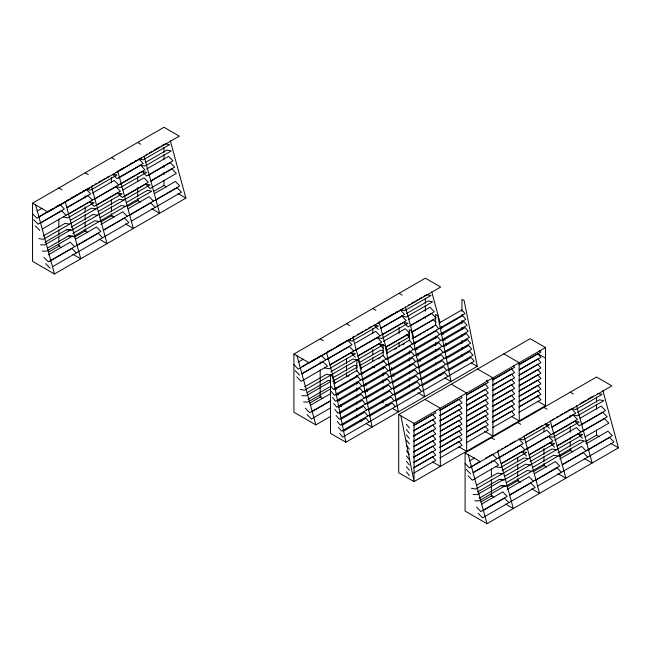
<?xml version="1.0" encoding="UTF-8"?>
<svg xmlns="http://www.w3.org/2000/svg" width="651" height="651" viewBox="0 0 651 651"><rect width="100%" height="100%" fill="white"/><g stroke="black" fill="none" stroke-linecap="round" stroke-linejoin="round"><path stroke-width="0.98" d="M32.55 203.161L163.995 127.279L179.326 136.132L47.881 212.014L32.55 203.161L32.55 261.344L54.456 273.99L185.901 198.107L170.293 140.746M36.928 211.209L42.193 208.174M38.97 216.669L45.977 212.617M47.726 211.608L52.983 208.572M55.62 207.051L59.998 204.52L64.359 209.004L38.067 224.18L33.706 219.704M67.004 200.475L68.762 199.466M71.39 197.945L73.14 196.936M74.898 195.927L76.647 194.909M79.276 193.396L81.025 192.379M82.783 191.37L85.411 189.848M91.547 186.308L93.296 185.299M95.046 184.29L96.804 183.273M98.553 182.264L101.182 180.742M102.939 179.733L104.689 178.724M106.439 177.707L109.067 176.193M118.71 170.627L123.967 167.592M130.102 164.052L131.852 163.035M134.48 161.521L136.238 160.512M145.873 154.946L147.622 153.929M149.38 152.92L152.008 151.398M153.758 150.389L159.894 146.849M161.643 145.84L164.272 144.319M89.488 187.87L36.912 218.223L32.55 213.74M115.78 172.694L142.064 157.518M66.988 207.49L90.644 193.827L86.29 189.343L90.717 190.149L117.009 174.973L112.574 174.167L116.936 178.651L143.228 163.474L138.866 158.99L143.293 159.796L169.585 144.62L165.151 143.814M39.801 223.448L61.707 210.802L66.068 215.278M66.963 207.759L87.991 195.617L92.352 200.101M92.377 193.095L114.283 180.441L118.645 184.925M118.661 177.91L140.567 165.264L145.002 166.07L171.286 150.894L166.859 150.088L145.824 162.229M42.405 228.94L144.929 169.748L140.567 165.264M67.794 214.545L89.7 201.891L94.135 202.697L67.842 217.873L63.416 217.076M94.956 198.856L115.992 186.715L120.419 187.521L146.711 172.344L142.276 171.538L120.37 184.184M146.662 169.008L168.568 156.362L172.93 160.846L146.638 176.022L142.276 171.538M43.21 235.996L65.116 223.35L69.551 224.147M70.373 220.315L91.409 208.174L95.835 208.971M95.787 205.643L117.693 192.989L122.128 193.795L43.259 239.324L38.832 238.526M122.949 189.954L143.985 177.813L148.347 182.296L122.054 197.473L117.693 192.989M148.363 175.282L170.269 162.636L174.631 167.12L150.975 180.783M44.919 242.27L66.825 229.624L71.04 229.722L44.756 244.898L40.541 244.8M71.203 227.093L93.117 214.448L97.544 215.245M98.374 211.412L119.402 199.271L123.836 200.069M123.788 196.74L145.694 184.087L150.121 184.892L71.26 230.421L66.825 229.624M150.951 181.051L171.978 168.91L176.34 173.394L150.055 188.57L145.694 184.087M47.499 248.039L68.534 235.898L72.749 235.987L46.457 251.172L42.242 251.074M72.912 233.367L94.818 220.713L99.253 221.519M100.075 217.678L121.11 205.537L125.537 206.343M126.367 202.502L147.395 190.361L151.829 191.166L72.961 236.695L68.534 235.898M48.32 252.238L59.713 245.663M74.613 237.062L86.005 230.487M100.897 221.885L112.289 215.31M127.189 206.709L138.582 200.126M153.481 191.532L163.995 185.454L166.623 186.975M48.329 254.818L70.243 242.172L74.605 246.656M75.5 239.137L96.527 226.996L100.889 231.479L48.312 261.832L43.951 257.348M100.913 224.465L122.819 211.819L127.181 216.303M128.076 208.784L149.103 196.643L153.465 201.118M154.36 193.607L175.396 181.458L179.757 185.942L103.517 229.958M50.037 261.092L71.944 248.446L76.305 252.93M77.2 245.411L98.236 233.27L102.598 237.753M103.493 230.234L124.52 218.093L128.882 222.577L52.65 266.593M128.906 215.562L150.812 202.917L155.174 207.4M156.069 199.881L177.105 187.74L181.466 192.216L131.51 221.055M293.91 354.054L425.355 278.172L440.686 287.026L309.241 362.908L293.91 354.054L293.91 412.238L315.816 424.883L330.708 416.29M298.288 362.111L303.545 359.075M302.08 366.546L308.216 363.006M309.966 361.997L316.101 358.457M317.851 357.44L320.479 355.926M327.494 351.874L330.993 349.856M337.128 346.308L343.264 342.768M345.014 341.759L346.771 340.75M352.899 337.202L354.657 336.193M357.285 334.671L359.035 333.662M360.792 332.653L363.421 331.131M365.17 330.122L366.92 329.113M368.678 328.096L371.306 326.582M380.941 321.016L394.091 313.424M395.841 312.415L397.59 311.406M408.112 305.335L409.861 304.318M411.611 303.309L414.239 301.787M415.997 300.778L417.747 299.769M419.504 298.752L422.133 297.238M423.882 296.221L425.632 295.212M350.848 338.764L298.272 369.117L293.91 364.633M377.132 323.588L403.425 308.411M302.056 373.56L352.004 344.721L347.642 340.237L352.077 341.043L378.361 325.866L373.934 325.061L378.296 329.544M380.925 328.031L404.58 314.368L400.219 309.884L404.653 310.69L430.938 295.513L426.511 294.708M302.031 373.837L323.067 361.696L327.429 366.171L301.136 381.356L296.775 376.872M327.445 359.165L349.351 346.511L353.713 350.995M354.608 343.476L375.643 331.335L380.005 335.818M380.9 328.299L401.927 316.158L406.362 316.964L432.646 301.787L428.22 300.982L406.314 313.627M330.057 364.658L406.289 320.642L401.927 316.158M330.024 364.934L351.06 352.793L355.487 353.591L329.203 368.767L324.768 367.97M355.438 350.262L377.344 337.609L381.779 338.414L408.063 323.238L403.636 322.432L382.609 334.573M408.893 319.397L429.929 307.256L434.282 311.739L407.998 326.916L403.636 322.432M358.05 355.755L381.706 342.092L377.344 337.609M304.57 386.889L326.476 374.244L330.911 375.041M330.863 371.713L352.769 359.067L357.196 359.865M358.026 356.032L379.053 343.883L383.488 344.688L304.619 390.226L300.192 389.42M383.439 341.36L405.345 328.706L409.707 333.19L386.043 346.853M410.602 325.671L431.629 313.53L435.991 318.014L411.456 332.181M307.15 392.659L328.185 380.518L330.716 380.575M332.563 377.987L354.469 365.341L357.13 365.821M358.856 362.81L380.762 350.165L383.423 350.645M386.019 347.129L407.054 334.98L409.707 335.468M411.432 332.458L433.338 319.804L435.828 322.367M330.651 381.624L306.108 395.792L301.893 395.694M332.612 381.315L357.155 367.156M359.783 365.634L383.439 351.979M386.067 350.458L409.731 336.795M334.004 383.74L356.789 370.582L359.84 374.309M360.296 368.564L383.073 355.405L386.133 359.132M386.58 353.379L409.365 340.229L412.417 343.956M411.993 338.715L435.657 325.052L438.709 328.779M439.156 323.026L461.941 309.876L464.993 313.603L333.556 389.493L330.496 385.758M414.915 337.446L421.051 333.898M422.8 332.889L425.428 331.375M427.186 330.358L428.936 329.349M430.693 328.34L433.322 326.818M307.98 399.437L329.894 386.792M347.414 376.669L349.172 375.66M378.085 358.961L380.713 357.448M394.734 349.351L396.492 348.342M402.619 344.794L404.377 343.785M330.602 388.907L307.817 402.066L303.602 401.968M309.681 403.132L321.073 396.557M334.817 389.493L357.602 376.343L360.654 380.07M361.102 374.317L383.887 361.167L386.938 364.894M387.394 359.14L410.179 345.99L413.23 349.717M413.678 343.964L436.463 330.806L439.515 334.533M439.97 328.788L462.755 315.629L465.807 319.356L334.362 395.247L331.31 391.52M310.568 405.207L330.724 393.57M336.014 395.474L358.791 382.324L361.85 386.051M362.298 380.298L385.083 367.14L388.134 370.875M388.59 365.121L411.375 351.963L414.427 355.69M414.874 349.945L437.659 336.787L440.711 340.514M441.166 334.769L463.951 321.61L467.003 325.337L335.558 401.228L332.506 397.501M330.7 400.585L309.673 412.726L305.311 408.242M312.277 411.481L330.675 400.861M337.202 401.455L359.987 388.297L363.038 392.024M363.494 386.279L386.279 373.121L389.331 376.848M389.786 371.103L412.563 357.944L415.623 361.671M416.07 355.918L438.855 342.768L441.907 346.495M442.363 340.742L465.139 327.591L468.199 331.318L336.754 407.209L333.703 403.482M330.659 407.868L311.381 419L307.02 414.516M338.398 407.436L361.183 394.278L364.235 398.005M364.69 392.252L387.475 379.102L390.527 382.829M390.974 377.075L413.759 363.925L416.811 367.652M417.267 361.899L440.052 348.749L443.103 352.476M443.559 346.723L466.336 333.572L469.395 337.299L337.95 413.182L334.899 409.455M339.594 413.409L362.379 400.259L365.431 403.986M365.886 398.233L388.671 385.083L391.723 388.81M392.171 383.057L414.956 369.906L418.007 373.633M418.463 367.88L441.248 354.722L444.299 358.457M444.747 352.704L467.532 339.545L470.583 343.272L339.147 419.163L336.087 415.436M340.79 419.39L363.575 406.232L366.627 409.959M367.074 404.214L389.859 391.056L392.911 394.783M393.367 389.038L416.152 375.879L419.203 379.606M419.659 373.853L442.436 360.703L445.496 364.43M445.943 358.677L468.728 345.526L471.78 349.253L340.335 425.144L337.283 421.409M341.987 425.372L364.772 412.213L367.823 415.94M368.271 410.195L391.056 397.037L394.107 400.764M394.563 395.019L417.348 381.86L420.4 385.587M420.855 379.834L443.632 366.684L446.684 370.411M447.139 364.658L469.924 351.507L472.976 355.234L341.531 431.125L338.479 427.398M343.183 431.353L365.968 418.194L369.019 421.921M369.467 416.176L392.252 403.018L395.303 406.745M395.759 400.992L418.544 387.841L421.596 391.568M422.043 385.815L444.828 372.665L447.88 376.392M448.336 370.639L471.121 357.489L474.172 361.215L342.727 437.098L339.676 433.371M345.836 442.216L332.694 376.449L330.496 375.179L330.496 433.363L345.836 442.216L477.281 366.334L464.13 300.559L461.941 299.297L461.941 311.333M398.713 414.565L530.158 338.683L545.497 347.536L545.497 405.711L414.052 481.602L398.713 472.748L398.713 414.565L414.052 423.419L545.497 347.536M413.393 425.526L432.671 414.394L435.722 418.121L413.816 430.775M439.685 410.35L458.963 399.218L462.015 402.945L440.109 415.59M466.848 394.669L485.247 384.041L488.299 387.768L466.393 400.414M492.262 379.997L511.54 368.865L514.591 372.592L492.685 385.237M519.425 364.308L537.824 353.688L545.497 358.115M413.816 425.485L435.722 412.832L434.502 411.342M440.109 410.301L462.015 397.655L460.794 396.166M466.393 395.124L488.299 382.479L486.468 380.241M492.685 379.948L514.591 367.302L513.37 365.813M518.969 364.772L540.883 352.126L539.655 350.629M413.393 430.816L432.671 419.683L435.722 423.41L413.816 436.064M439.685 415.639L458.963 404.507L462.015 408.234L440.109 420.88M466.848 399.95L485.247 389.331L488.299 393.058L466.393 405.703M492.262 385.286L511.54 374.154L514.591 377.881L492.685 390.527M519.425 369.597L537.824 358.978L540.883 362.705L518.969 375.35M518.969 370.061L540.883 357.415L537.824 353.688M413.393 436.105L432.671 424.973L435.722 428.7L413.816 441.345M439.685 420.928L458.963 409.796L462.015 413.523L440.109 426.169M466.848 405.239L485.247 394.62L488.299 398.347L466.393 410.993M492.262 390.576L511.54 379.443L514.591 383.17L492.685 395.816M519.425 374.886L537.824 364.267L540.883 367.994L518.969 380.64M413.393 441.394L432.671 430.262L435.722 433.989L413.816 446.635M439.685 426.218L458.963 415.086L462.015 418.813L440.109 431.458M466.848 410.529L485.247 399.909L488.299 403.636L466.393 416.282M492.262 395.857L511.54 384.733L514.591 388.46L492.685 401.106M519.425 380.176L537.824 369.556L540.883 373.283L518.969 385.929M413.393 446.684L432.671 435.552L435.722 439.279L413.816 451.924M440.556 431.003L458.963 420.375L462.015 424.102L440.109 436.748M466.848 415.818L485.247 405.199L488.299 408.926L466.393 421.571M492.262 401.146L510.661 390.527M519.425 385.465L537.824 374.846L540.883 378.573L518.969 391.218M413.393 451.973L432.671 440.841L435.722 444.568L413.816 457.214M439.685 436.797L458.963 425.664L462.015 429.391L440.109 442.037M466.848 421.107L485.247 410.488L488.299 414.215L466.393 426.861M492.262 406.436L511.54 395.312L514.591 399.039L492.685 411.684M519.425 390.755L536.953 380.64M492.685 406.395L514.591 393.749L511.54 390.022M413.393 457.262L432.671 446.13L435.722 449.857L413.816 462.503M439.685 442.086L458.084 431.458M466.848 426.397L485.247 415.777L488.299 419.504L466.393 432.15M492.262 411.725L511.54 400.601L514.591 404.328L492.685 416.974M519.425 396.044L536.953 385.929M518.969 396.508L540.883 383.862L537.824 380.135M413.393 462.552L432.671 451.42L435.722 455.147L413.816 467.792M439.685 447.375L458.963 436.243L462.015 439.97L440.109 452.616M466.848 431.686L485.247 421.067L488.299 424.794L466.393 437.439M492.262 417.014L511.54 405.89L514.591 409.617L492.685 422.263M519.425 401.333L537.824 390.714L540.883 394.441L518.969 407.087M440.109 447.327L462.015 434.681L458.963 430.954M518.969 401.797L540.883 389.152L537.824 385.425M413.393 467.841L432.671 456.709L435.722 460.436L413.816 473.082M439.685 452.665L458.963 441.533L462.015 445.26L440.109 457.905M466.848 436.976L485.247 426.356L488.299 430.083L466.393 442.729M492.262 422.304L511.54 411.18L514.591 414.907L492.685 427.552M519.425 406.623L537.824 395.995L540.883 399.73L518.969 412.376M602.85 390.478L618.45 447.839L487.005 523.721L465.099 511.076L465.099 452.893L596.544 377.01L611.875 385.864L469.461 467.955L465.099 463.471M469.485 460.941L474.742 457.905M470.64 466.905L472.39 465.888M474.148 464.879L480.283 461.339M485.54 458.304L491.676 454.756M497.803 451.216L499.561 450.207M501.311 449.198L503.06 448.181M504.818 447.172L507.446 445.65M509.196 444.641L515.332 441.101M524.975 435.535L534.609 429.969M536.359 428.96L542.495 425.42M552.138 419.854L553.887 418.837M556.515 417.324L558.273 416.306M560.023 415.297L562.651 413.784M564.401 412.767L566.158 411.757M567.908 410.748L570.536 409.227M580.179 403.661L586.307 400.121M588.065 399.112L593.321 396.077M473.253 472.398L523.201 443.559L518.839 439.075L523.266 439.881L549.558 424.704L545.123 423.899L549.485 428.382M552.113 426.861L575.777 413.206L571.415 408.722L575.842 409.528L602.134 394.343L597.699 393.546M473.228 472.675L494.255 460.526L498.617 465.009L472.325 480.186L467.963 475.71M498.633 458.003L520.548 445.349L524.901 449.833M525.805 442.314L546.832 430.173L551.194 434.656M552.089 427.137L573.124 414.996L577.551 415.802L603.843 400.617L599.408 399.82L577.502 412.465M501.246 463.496L577.486 419.48L573.124 414.996M501.221 463.764L522.248 451.623L526.683 452.429L500.391 467.605L495.964 466.8M526.635 449.1L548.541 436.447L552.968 437.252L579.26 422.076L574.825 421.27L552.919 433.916M580.082 418.235L601.117 406.094L605.479 410.578L579.187 425.754L574.825 421.27M529.239 454.593L552.902 440.93L548.541 436.447M476.638 485.223L497.673 473.082L502.1 473.879M502.051 470.551L523.957 457.897L528.392 458.703M529.214 454.862L550.25 442.721L554.676 443.526L475.808 489.056L471.381 488.258M554.628 440.19L576.534 427.544L580.895 432.028M581.791 424.509L602.826 412.368L607.188 416.852L557.24 445.691M477.468 492.001L499.374 479.356L503.589 479.453L477.305 494.63L473.09 494.532M504.631 476.32L525.666 464.179L530.093 464.977M530.044 461.649L551.95 448.995L556.385 449.8M557.207 445.959L578.243 433.818L582.669 434.624L503.809 480.153L499.374 479.356M582.621 431.287L604.527 418.642L608.888 423.126L585.233 436.788M479.177 498.275L501.083 485.622L505.298 485.719L479.006 500.896L474.791 500.806M506.34 482.586L527.375 470.445L531.802 471.251M532.632 467.41L553.659 455.269L558.094 456.074M558.037 452.738L579.951 440.092L584.378 440.898L505.51 486.427L501.083 485.622M480.877 501.97L492.262 495.395M507.162 486.793L518.554 480.218M533.454 471.617L544.846 465.034M559.738 456.441L571.13 449.857M585.151 441.769L596.544 435.185L599.172 436.707M481.756 504.045L502.792 491.904L507.153 496.387L480.861 511.564L476.499 507.08M507.17 489.373L529.076 476.727L533.438 481.211M534.333 473.692L555.368 461.551L559.73 466.026L509.782 494.866M559.746 459.02L581.652 446.366L586.014 450.85M586.038 443.844L607.944 431.19L612.306 435.674L562.358 464.513M483.465 510.319L504.501 498.178L508.862 502.662M509.757 495.142L530.785 483.001L535.146 487.485L482.57 517.838L478.208 513.354M535.171 480.471L557.077 467.825L561.439 472.309M562.334 464.79L583.361 452.648L587.723 457.124M587.747 450.118L609.653 437.464L614.015 441.948L537.775 485.963M328.185 380.518L330.846 380.998M137.703 142.455L140.836 144.262M399.063 293.349L402.196 295.155M503.874 353.859L519.205 362.713L519.205 420.896L511.54 416.469M570.252 392.187L573.385 393.993M178.016 193.55L185.901 198.107M465.351 359.442L467.052 360.426M471.316 362.884L477.281 366.334M537.824 401.285L545.497 405.711M610.565 443.282L618.45 447.839M111.419 157.632L114.543 159.438M372.771 308.525L375.904 310.332M477.582 369.036L492.913 377.889L492.913 436.072L484.401 431.149M543.967 407.363L547.092 409.17M140.331 202.152L137.703 200.638L137.703 198.628M151.724 208.727L159.609 213.284L144.009 155.923M439.059 374.626L440.768 375.603M445.024 378.068L450.988 381.51L437.846 315.735L435.657 314.474L435.657 325.508M572.88 451.884L570.252 450.37L570.252 448.36M584.273 458.459L592.158 463.016L576.558 405.654M85.126 172.808L88.259 174.614M346.487 323.702L349.611 325.508M451.289 384.212L466.629 393.066L466.629 451.249L458.963 446.822M517.675 422.54L520.808 424.346M114.047 217.328L111.419 215.815L111.419 213.805M125.44 223.903L133.325 228.46L117.717 171.107M372.771 366.708L374.528 367.717M412.775 389.803L414.475 390.787M417.885 392.748L424.696 396.687L411.554 330.92L409.365 329.65L409.365 340.685M546.596 467.06L543.967 465.546L543.967 463.536M557.988 473.635L565.874 478.192L550.266 420.831M58.842 187.984L61.967 189.791M320.194 338.878L323.327 340.685M425.005 399.389L440.336 408.242L440.336 466.425L432.671 461.998M491.391 437.716L494.516 439.523M87.755 232.505L85.126 230.991L85.126 228.981M99.147 239.088L107.033 243.637L91.433 186.284M385.636 404.483L388.191 405.964M392.447 408.421L398.412 411.863L385.27 346.096L383.073 344.827L383.073 355.861M520.304 482.236L517.675 480.723L517.675 478.713M531.696 488.82L539.581 493.368L523.982 436.015M465.099 452.893L480.438 461.746M61.471 247.689L58.842 246.168L58.842 244.166M72.855 254.264L80.748 258.813L65.141 201.46M322.823 398.583L320.194 397.061L320.194 369.98M360.198 420.155L361.899 421.14M366.163 423.598L372.12 427.04L358.978 361.272L356.789 360.003L356.789 371.037M494.019 497.413L491.391 495.899L491.391 479.852M505.412 503.996L513.297 508.545L497.69 451.192M578.243 433.818L582.604 438.302M550.25 442.721L554.611 447.204M522.248 451.623L526.61 456.107M407.054 334.98L409.544 337.543M492.547 454.252L496.908 458.735M379.053 343.883L383.415 348.366M466.262 469.428L470.624 473.912M351.06 352.793L355.422 357.269M321.358 355.413L325.72 359.897M295.066 370.598L299.427 375.074M115.992 186.715L120.354 191.199L94.061 206.375L89.7 201.891M35.414 225.978L39.776 230.462M45.66 263.622L50.021 268.106M406.387 424.281L409.438 428.008M406.387 429.57L409.438 433.297M406.387 434.86L409.438 438.587M406.387 440.149L409.438 443.876M406.387 445.439L409.438 449.166M406.387 450.728L409.438 454.455M406.387 456.017L409.438 459.744M406.387 461.307L409.438 465.034M406.387 466.596L409.438 470.323M406.387 471.885L409.438 475.612M431.654 291.64L440.117 322.75M441.175 326.639L441.703 328.584M442.761 332.474L443.29 334.419M444.348 338.308L444.877 340.253M445.675 343.167L446.204 345.111M468.232 454.699L487.005 523.721M405.37 306.816L413.833 337.926M414.89 341.816L415.419 343.761M416.477 347.65L417.006 349.595M418.064 353.485L418.593 355.43M419.651 359.319L420.18 361.264M379.077 322.001L387.54 353.111M391.511 367.685L392.04 369.63M393.09 373.519L393.888 376.441M352.785 337.177L361.517 369.255M362.306 372.177L362.835 374.113M365.48 383.838L366.008 385.783M366.806 388.696L367.595 391.617M326.501 352.354L334.964 383.463M336.022 387.353L336.551 389.298M337.609 393.18L338.138 395.124M339.195 399.014L339.724 400.959M340.782 404.849L341.311 406.794M297.035 355.861L315.816 424.883M35.683 204.967L54.456 273.99M400.91 415.834L414.052 481.602L414.052 423.419M596.544 397.069L596.544 402.082M596.544 405.093L596.544 409.105M596.544 430.173L596.544 435.185M570.252 415.257L570.252 417.267M570.252 426.291L570.252 432.313M570.252 437.326L570.252 439.335M570.252 441.337L570.252 446.35M543.967 427.422L543.967 431.434M543.967 448.49L543.967 454.512M543.967 456.514L543.967 461.535M537.824 395.214L537.824 397.24M517.675 457.653L517.675 461.665M517.675 464.668L517.675 469.688M517.675 471.69L517.675 476.711M491.391 460.786L491.391 462.796M491.391 468.818L491.391 476.841M461.941 314.343L461.941 316.345M461.941 320.365L461.941 323.368M461.941 327.38L461.941 329.39M461.941 334.402L461.941 336.412M461.941 340.424L461.941 343.435M461.941 347.447L461.941 349.449M461.941 354.469L461.941 356.471M435.657 336.543L435.657 338.544M435.657 342.564L435.657 345.567M435.657 349.579L435.657 351.589M435.657 356.602L435.657 358.611M435.657 362.623L435.657 364.633M435.657 369.646L435.657 371.648M425.355 298.231L425.355 303.252M425.355 305.254L425.355 311.276M425.355 316.288L425.355 318.298M409.365 350.718L409.365 353.729M409.365 357.741L409.365 360.752M409.365 364.763L409.365 366.765M409.365 371.786L409.365 373.788M409.365 377.8L409.365 380.811M409.365 384.822L409.365 386.832M399.063 327.453L399.063 333.475M399.063 342.499L399.063 346.511M383.073 359.873L383.073 361.883M383.073 366.895L383.073 368.905M383.073 372.917L383.073 375.928M383.073 379.94L383.073 382.951M383.073 386.963L383.073 388.964M383.073 399.999L383.073 403.01M372.771 328.584L372.771 333.605M372.771 349.652L372.771 354.673M372.771 357.676L372.771 361.687M356.789 375.049L356.789 377.059M356.789 382.072L356.789 384.082M356.789 388.094L356.789 391.105M356.789 395.116L356.789 397.118M356.789 402.139L356.789 404.141M356.789 408.153L356.789 410.163M356.789 415.175L356.789 417.185M346.487 358.815L346.487 363.828M346.487 365.838L346.487 370.85M346.487 372.86L346.487 376.872M320.194 361.956L320.194 363.958M163.995 147.338L163.995 152.358M163.995 154.36L163.995 159.373M163.995 165.395L163.995 167.405M163.995 172.417L163.995 174.419M163.995 180.441L163.995 185.454M137.703 176.559L137.703 181.572M137.703 187.594L137.703 196.626M111.419 177.69L111.419 182.711M111.419 199.759L111.419 204.78M111.419 206.782L111.419 211.803M85.126 195.878L85.126 197.888M85.126 206.912L85.126 211.933M85.126 214.944L85.126 219.957M85.126 221.958L85.126 226.979M58.842 219.086L58.842 227.109M58.842 230.12L58.842 235.133M58.842 237.143L58.842 242.156"/></g></svg>
